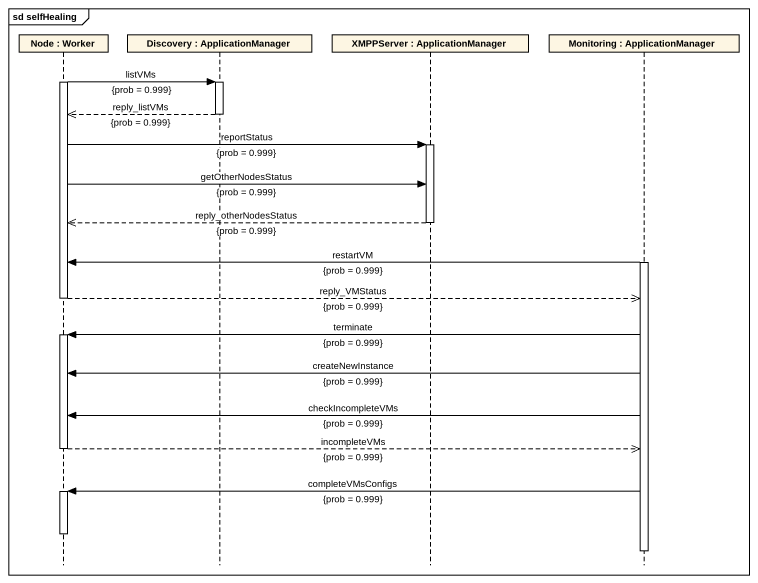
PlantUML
@startuml
mainframe sd selfHealing
hide footbox
participant "Node : Worker" as Node_
participant "Discovery : ApplicationManager" as Discovery
participant "XMPPServer : ApplicationManager" as XMPPServer
participant "Monitoring : ApplicationManager" as Monitoring

activate Node_
Node_ -> Discovery : listVMs\n{prob = 0.999}
activate Discovery
Discovery -->> Node_ : reply_listVMs\n{prob = 0.999}
deactivate Discovery
Node_ -> XMPPServer : reportStatus\n{prob = 0.999}
activate XMPPServer
Node_ -> XMPPServer : getOtherNodesStatus\n{prob = 0.999}
XMPPServer -->> Node_ : reply_otherNodesStatus\n{prob = 0.999}
deactivate XMPPServer
activate Monitoring
Monitoring -> Node_ : restartVM\n{prob = 0.999}
Node_ -->> Monitoring : reply_VMStatus\n{prob = 0.999}
deactivate Node_
Monitoring -> Node_ : terminate\n{prob = 0.999}
activate Node_
Monitoring -> Node_ : createNewInstance\n{prob = 0.999}
Monitoring -> Node_ : checkIncompleteVMs\n{prob = 0.999}
Node_ -->> Monitoring : incompleteVMs\n{prob = 0.999}
deactivate Node_
Monitoring -> Node_ : completeVMsConfigs\n{prob = 0.999}
activate Node_
deactivate Node_
deactivate Monitoring
@enduml
